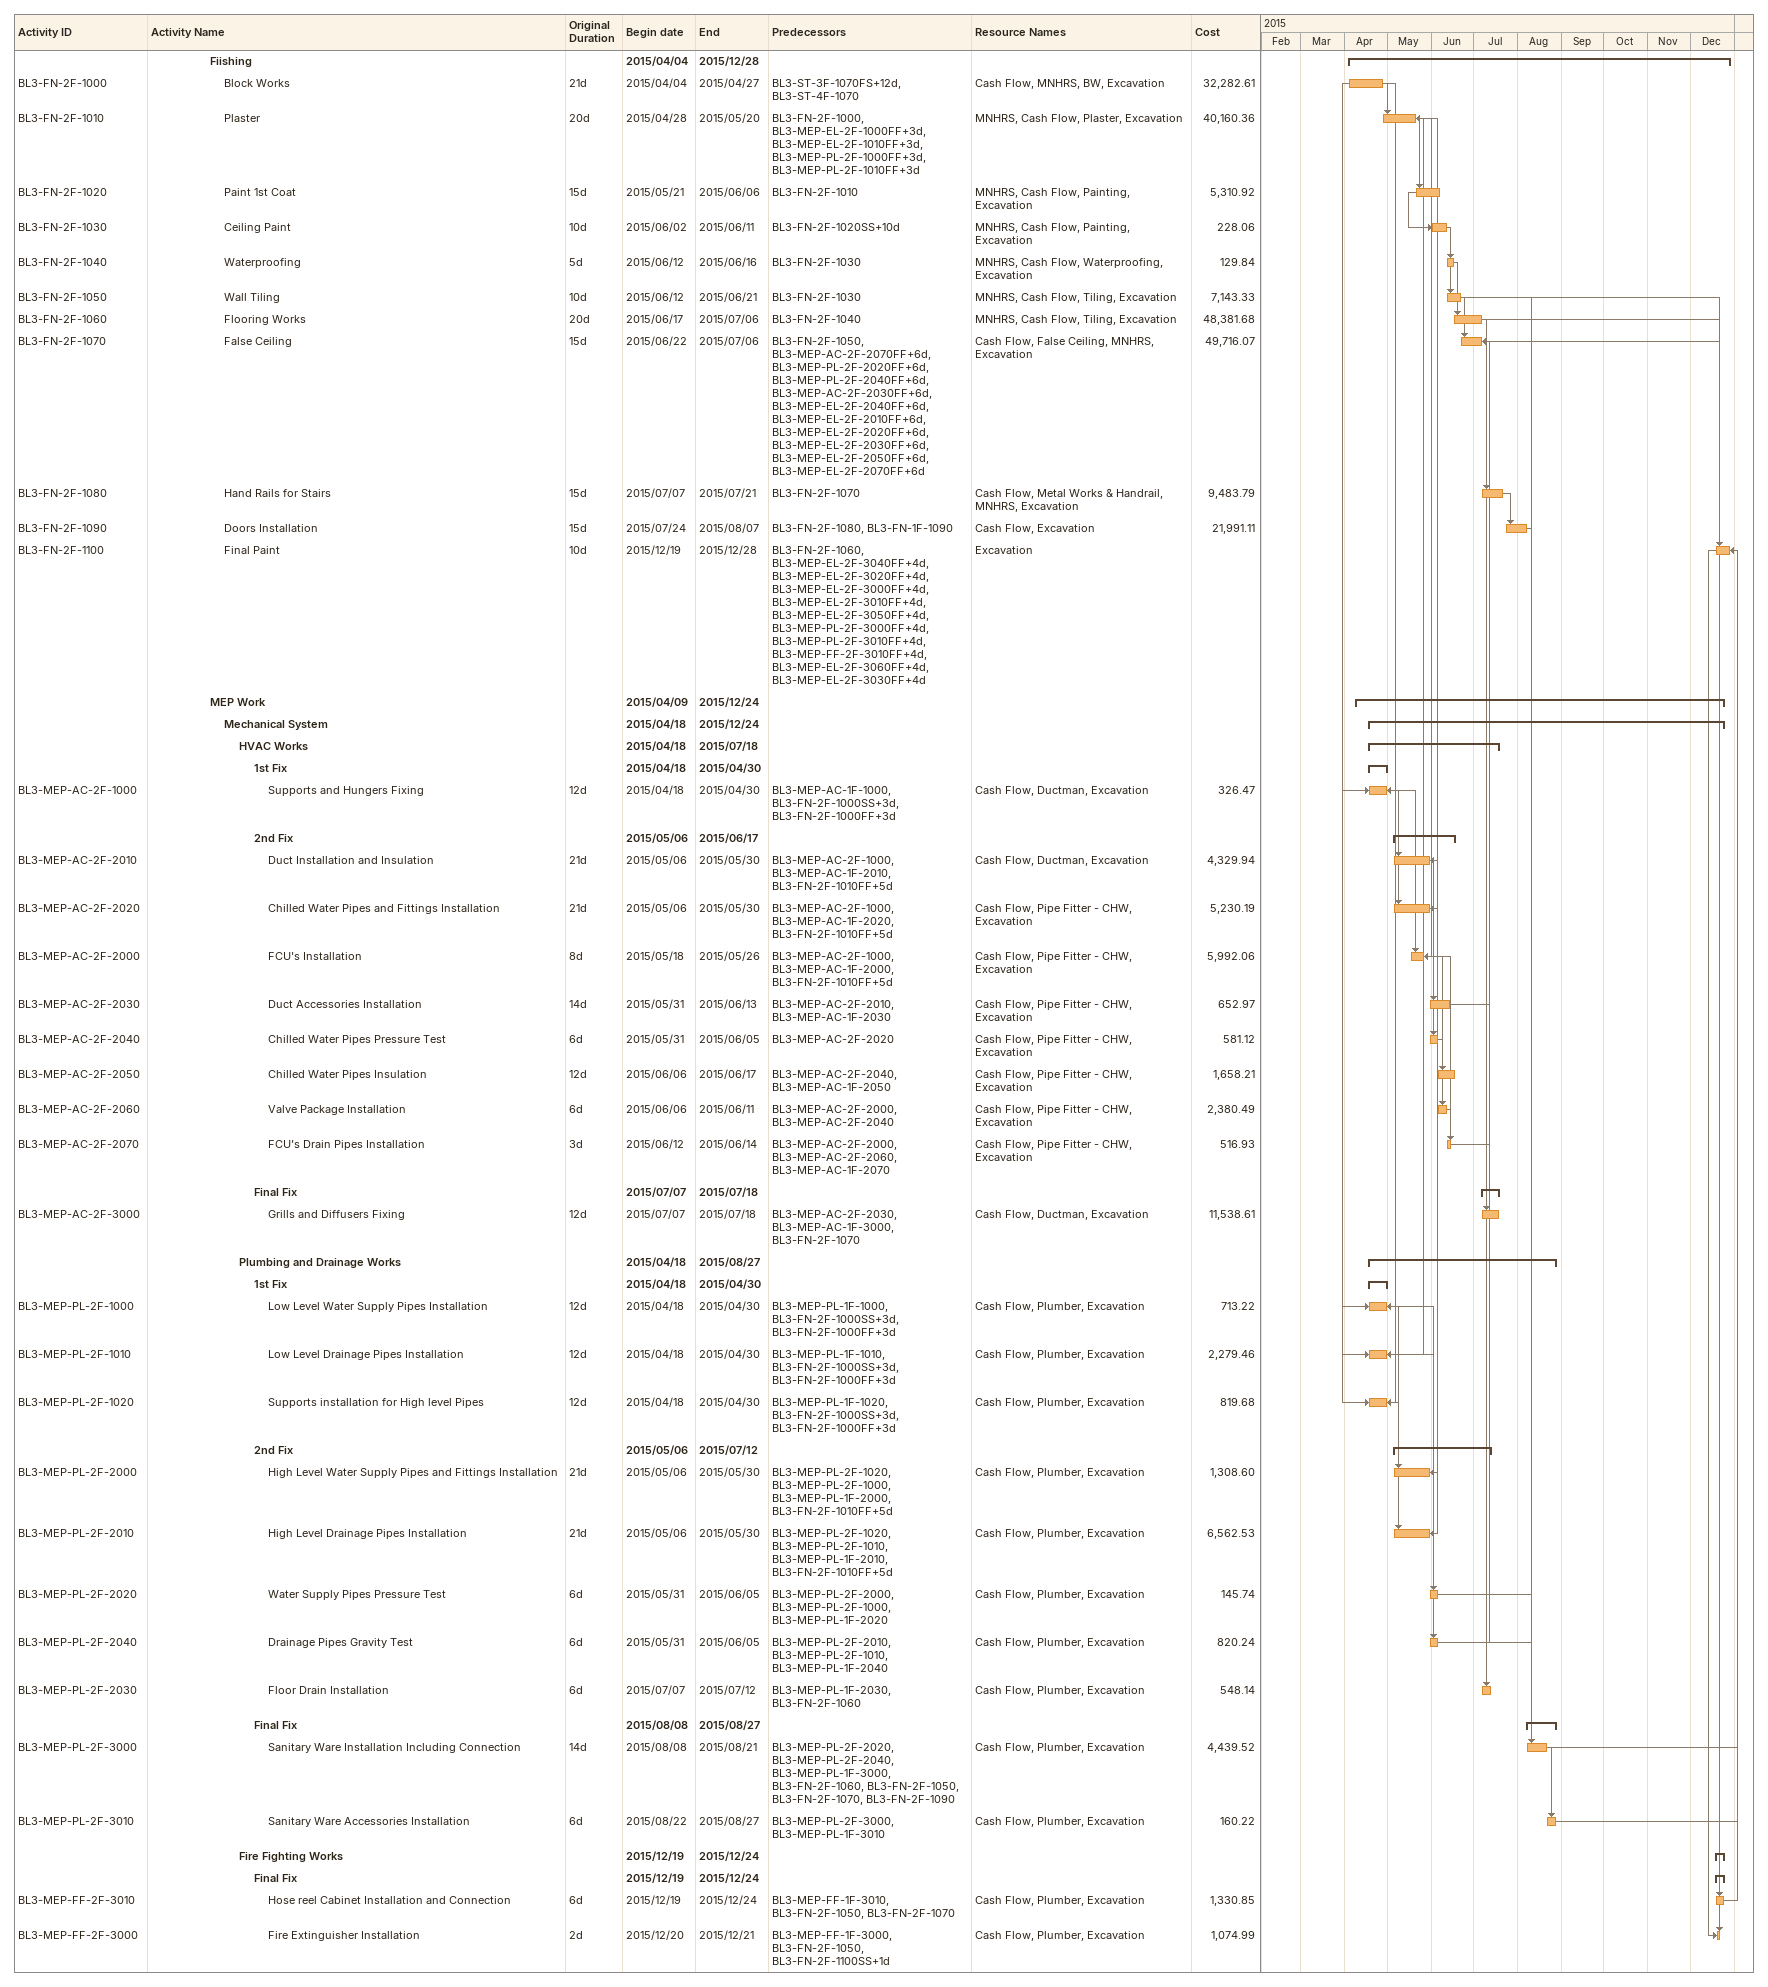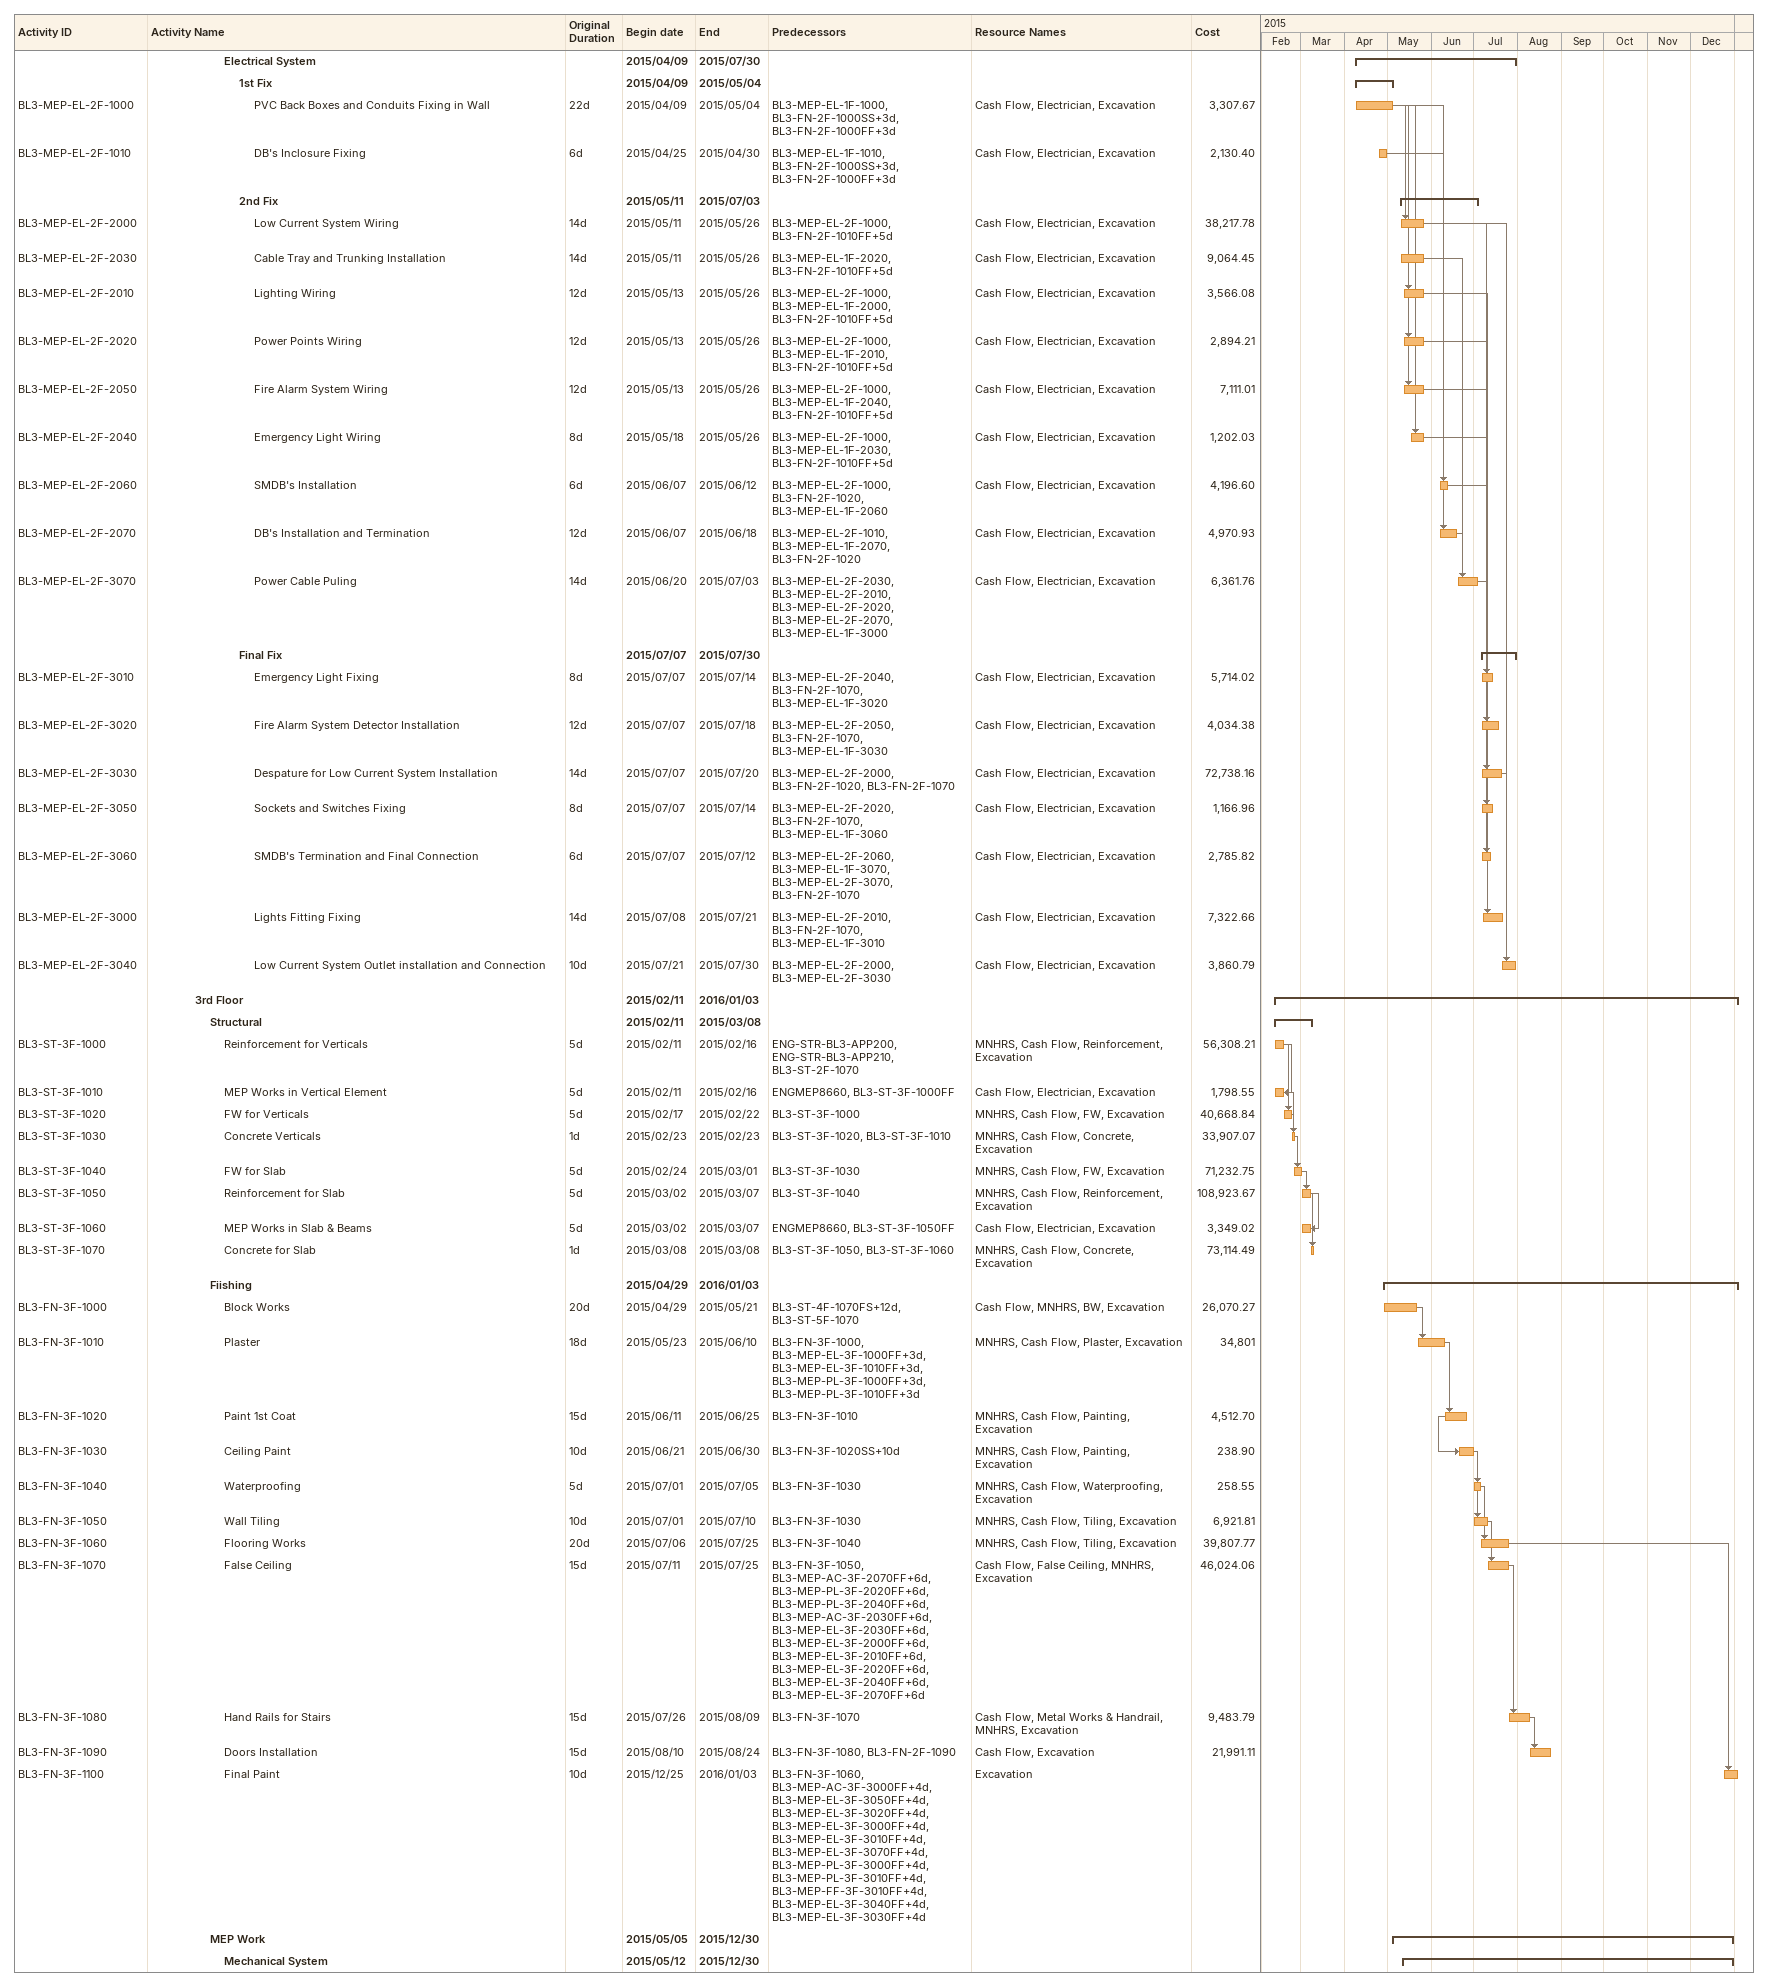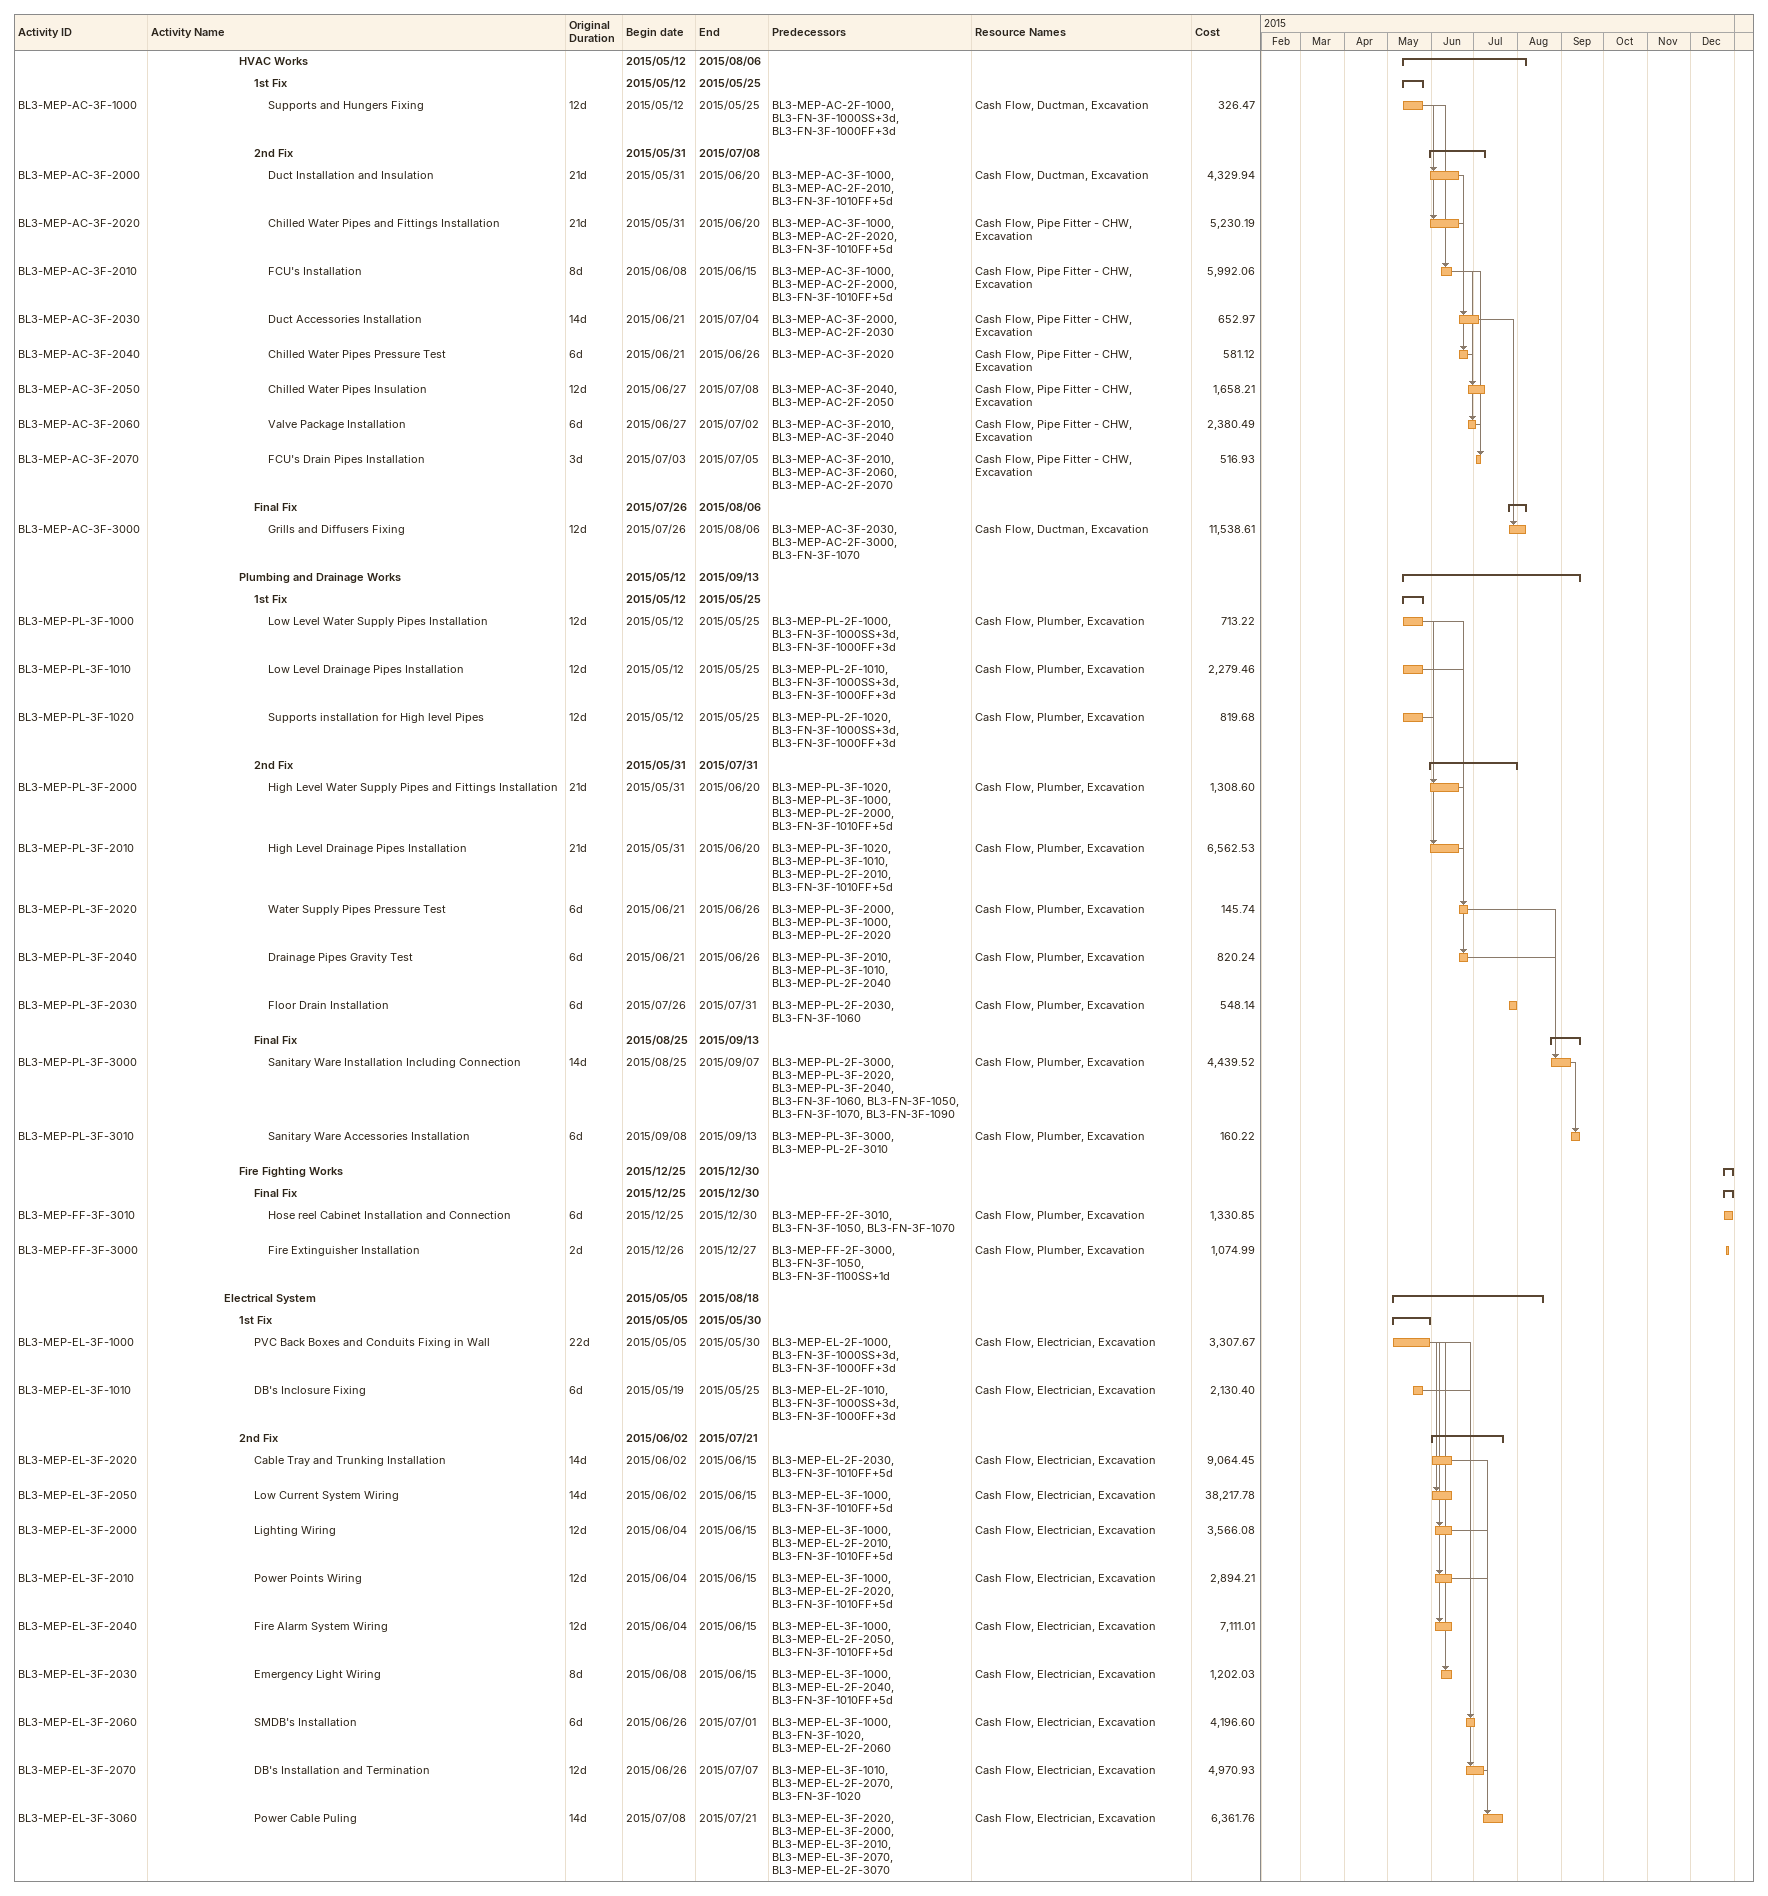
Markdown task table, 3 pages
| ID | Level | Task | Original duration | Start | Finish | Predecessors | Resources | Cost |
|---|---|---|---|---|---|---|---|---|
|  | 5 | **Fiishing** |  | 2015-04-04 | 2015-12-28 |  |  |  |
| BL3-FN-2F-1000 | 6 | Block Works | 21d | 2015-04-04 | 2015-04-27 | BL3-ST-3F-1070FS+12d, BL3-ST-4F-1070 | Cash Flow, MNHRS, BW, Excavation | 32282.61 |
| BL3-FN-2F-1010 | 6 | Plaster | 20d | 2015-04-28 | 2015-05-20 | BL3-FN-2F-1000, BL3-MEP-EL-2F-1000FF+3d, BL3-MEP-EL-2F-1010FF+3d, BL3-MEP-PL-2F-1000FF+3d, BL3-MEP-PL-2F-1010FF+3d | MNHRS, Cash Flow, Plaster, Excavation | 40160.36 |
| BL3-FN-2F-1020 | 6 | Paint 1st Coat | 15d | 2015-05-21 | 2015-06-06 | BL3-FN-2F-1010 | MNHRS, Cash Flow, Painting, Excavation | 5310.92 |
| BL3-FN-2F-1030 | 6 | Ceiling Paint | 10d | 2015-06-02 | 2015-06-11 | BL3-FN-2F-1020SS+10d | MNHRS, Cash Flow, Painting, Excavation | 228.06 |
| BL3-FN-2F-1040 | 6 | Waterproofing | 5d | 2015-06-12 | 2015-06-16 | BL3-FN-2F-1030 | MNHRS, Cash Flow, Waterproofing, Excavation | 129.84 |
| BL3-FN-2F-1050 | 6 | Wall Tiling | 10d | 2015-06-12 | 2015-06-21 | BL3-FN-2F-1030 | MNHRS, Cash Flow, Tiling, Excavation | 7143.33 |
| BL3-FN-2F-1060 | 6 | Flooring Works | 20d | 2015-06-17 | 2015-07-06 | BL3-FN-2F-1040 | MNHRS, Cash Flow, Tiling, Excavation | 48381.68 |
| BL3-FN-2F-1070 | 6 | False Ceiling | 15d | 2015-06-22 | 2015-07-06 | BL3-FN-2F-1050, BL3-MEP-AC-2F-2070FF+6d, BL3-MEP-PL-2F-2020FF+6d, BL3-MEP-PL-2F-2040FF+6d, BL3-MEP-AC-2F-2030FF+6d, BL3-MEP-EL-2F-2040FF+6d, BL3-MEP-EL-2F-2010FF+6d, BL3-MEP-EL-2F-2020FF+6d, BL3-MEP-EL-2F-2030FF+6d, BL3-MEP-EL-2F-2050FF+6d, BL3-MEP-EL-2F-2070FF+6d | Cash Flow, False Ceiling, MNHRS, Excavation | 49716.07 |
| BL3-FN-2F-1080 | 6 | Hand Rails for Stairs | 15d | 2015-07-07 | 2015-07-21 | BL3-FN-2F-1070 | Cash Flow, Metal Works & Handrail, MNHRS, Excavation | 9483.79 |
| BL3-FN-2F-1090 | 6 | Doors Installation | 15d | 2015-07-24 | 2015-08-07 | BL3-FN-2F-1080, BL3-FN-1F-1090 | Cash Flow, Excavation | 21991.11 |
| BL3-FN-2F-1100 | 6 | Final Paint | 10d | 2015-12-19 | 2015-12-28 | BL3-FN-2F-1060, BL3-MEP-EL-2F-3040FF+4d, BL3-MEP-EL-2F-3020FF+4d, BL3-MEP-EL-2F-3000FF+4d, BL3-MEP-EL-2F-3010FF+4d, BL3-MEP-EL-2F-3050FF+4d, BL3-MEP-PL-2F-3000FF+4d, BL3-MEP-PL-2F-3010FF+4d, BL3-MEP-FF-2F-3010FF+4d, BL3-MEP-EL-2F-3060FF+4d, BL3-MEP-EL-2F-3030FF+4d | Excavation |  |
|  | 5 | **MEP Work** |  | 2015-04-09 | 2015-12-24 |  |  |  |
|  | 6 | **Mechanical System** |  | 2015-04-18 | 2015-12-24 |  |  |  |
|  | 7 | **HVAC Works** |  | 2015-04-18 | 2015-07-18 |  |  |  |
|  | 8 | **1st Fix** |  | 2015-04-18 | 2015-04-30 |  |  |  |
| BL3-MEP-AC-2F-1000 | 9 | Supports and Hungers Fixing | 12d | 2015-04-18 | 2015-04-30 | BL3-MEP-AC-1F-1000, BL3-FN-2F-1000SS+3d, BL3-FN-2F-1000FF+3d | Cash Flow, Ductman, Excavation | 326.47 |
|  | 8 | **2nd Fix** |  | 2015-05-06 | 2015-06-17 |  |  |  |
| BL3-MEP-AC-2F-2010 | 9 | Duct Installation and Insulation | 21d | 2015-05-06 | 2015-05-30 | BL3-MEP-AC-2F-1000, BL3-MEP-AC-1F-2010, BL3-FN-2F-1010FF+5d | Cash Flow, Ductman, Excavation | 4329.94 |
| BL3-MEP-AC-2F-2020 | 9 | Chilled Water Pipes and Fittings Installation | 21d | 2015-05-06 | 2015-05-30 | BL3-MEP-AC-2F-1000, BL3-MEP-AC-1F-2020, BL3-FN-2F-1010FF+5d | Cash Flow, Pipe Fitter - CHW, Excavation | 5230.19 |
| BL3-MEP-AC-2F-2000 | 9 | FCU's Installation | 8d | 2015-05-18 | 2015-05-26 | BL3-MEP-AC-2F-1000, BL3-MEP-AC-1F-2000, BL3-FN-2F-1010FF+5d | Cash Flow, Pipe Fitter - CHW, Excavation | 5992.06 |
| BL3-MEP-AC-2F-2030 | 9 | Duct Accessories Installation | 14d | 2015-05-31 | 2015-06-13 | BL3-MEP-AC-2F-2010, BL3-MEP-AC-1F-2030 | Cash Flow, Pipe Fitter - CHW, Excavation | 652.97 |
| BL3-MEP-AC-2F-2040 | 9 | Chilled Water Pipes Pressure Test | 6d | 2015-05-31 | 2015-06-05 | BL3-MEP-AC-2F-2020 | Cash Flow, Pipe Fitter - CHW, Excavation | 581.12 |
| BL3-MEP-AC-2F-2050 | 9 | Chilled Water Pipes Insulation | 12d | 2015-06-06 | 2015-06-17 | BL3-MEP-AC-2F-2040, BL3-MEP-AC-1F-2050 | Cash Flow, Pipe Fitter - CHW, Excavation | 1658.21 |
| BL3-MEP-AC-2F-2060 | 9 | Valve Package Installation | 6d | 2015-06-06 | 2015-06-11 | BL3-MEP-AC-2F-2000, BL3-MEP-AC-2F-2040 | Cash Flow, Pipe Fitter - CHW, Excavation | 2380.49 |
| BL3-MEP-AC-2F-2070 | 9 | FCU's Drain Pipes Installation | 3d | 2015-06-12 | 2015-06-14 | BL3-MEP-AC-2F-2000, BL3-MEP-AC-2F-2060, BL3-MEP-AC-1F-2070 | Cash Flow, Pipe Fitter - CHW, Excavation | 516.93 |
|  | 8 | **Final Fix** |  | 2015-07-07 | 2015-07-18 |  |  |  |
| BL3-MEP-AC-2F-3000 | 9 | Grills and Diffusers Fixing | 12d | 2015-07-07 | 2015-07-18 | BL3-MEP-AC-2F-2030, BL3-MEP-AC-1F-3000, BL3-FN-2F-1070 | Cash Flow, Ductman, Excavation | 11538.61 |
|  | 7 | **Plumbing and Drainage Works** |  | 2015-04-18 | 2015-08-27 |  |  |  |
|  | 8 | **1st Fix** |  | 2015-04-18 | 2015-04-30 |  |  |  |
| BL3-MEP-PL-2F-1000 | 9 | Low Level Water Supply Pipes Installation | 12d | 2015-04-18 | 2015-04-30 | BL3-MEP-PL-1F-1000, BL3-FN-2F-1000SS+3d, BL3-FN-2F-1000FF+3d | Cash Flow, Plumber, Excavation | 713.22 |
| BL3-MEP-PL-2F-1010 | 9 | Low Level Drainage Pipes Installation | 12d | 2015-04-18 | 2015-04-30 | BL3-MEP-PL-1F-1010, BL3-FN-2F-1000SS+3d, BL3-FN-2F-1000FF+3d | Cash Flow, Plumber, Excavation | 2279.46 |
| BL3-MEP-PL-2F-1020 | 9 | Supports installation for High level Pipes | 12d | 2015-04-18 | 2015-04-30 | BL3-MEP-PL-1F-1020, BL3-FN-2F-1000SS+3d, BL3-FN-2F-1000FF+3d | Cash Flow, Plumber, Excavation | 819.68 |
|  | 8 | **2nd Fix** |  | 2015-05-06 | 2015-07-12 |  |  |  |
| BL3-MEP-PL-2F-2000 | 9 | High Level Water Supply Pipes and Fittings Installation | 21d | 2015-05-06 | 2015-05-30 | BL3-MEP-PL-2F-1020, BL3-MEP-PL-2F-1000, BL3-MEP-PL-1F-2000, BL3-FN-2F-1010FF+5d | Cash Flow, Plumber, Excavation | 1308.60 |
| BL3-MEP-PL-2F-2010 | 9 | High Level Drainage Pipes Installation | 21d | 2015-05-06 | 2015-05-30 | BL3-MEP-PL-2F-1020, BL3-MEP-PL-2F-1010, BL3-MEP-PL-1F-2010, BL3-FN-2F-1010FF+5d | Cash Flow, Plumber, Excavation | 6562.53 |
| BL3-MEP-PL-2F-2020 | 9 | Water Supply Pipes Pressure Test | 6d | 2015-05-31 | 2015-06-05 | BL3-MEP-PL-2F-2000, BL3-MEP-PL-2F-1000, BL3-MEP-PL-1F-2020 | Cash Flow, Plumber, Excavation | 145.74 |
| BL3-MEP-PL-2F-2040 | 9 | Drainage Pipes Gravity Test | 6d | 2015-05-31 | 2015-06-05 | BL3-MEP-PL-2F-2010, BL3-MEP-PL-2F-1010, BL3-MEP-PL-1F-2040 | Cash Flow, Plumber, Excavation | 820.24 |
| BL3-MEP-PL-2F-2030 | 9 | Floor Drain Installation | 6d | 2015-07-07 | 2015-07-12 | BL3-MEP-PL-1F-2030, BL3-FN-2F-1060 | Cash Flow, Plumber, Excavation | 548.14 |
|  | 8 | **Final Fix** |  | 2015-08-08 | 2015-08-27 |  |  |  |
| BL3-MEP-PL-2F-3000 | 9 | Sanitary Ware Installation Including Connection | 14d | 2015-08-08 | 2015-08-21 | BL3-MEP-PL-2F-2020, BL3-MEP-PL-2F-2040, BL3-MEP-PL-1F-3000, BL3-FN-2F-1060, BL3-FN-2F-1050, BL3-FN-2F-1070, BL3-FN-2F-1090 | Cash Flow, Plumber, Excavation | 4439.52 |
| BL3-MEP-PL-2F-3010 | 9 | Sanitary Ware Accessories Installation | 6d | 2015-08-22 | 2015-08-27 | BL3-MEP-PL-2F-3000, BL3-MEP-PL-1F-3010 | Cash Flow, Plumber, Excavation | 160.22 |
|  | 7 | **Fire Fighting Works** |  | 2015-12-19 | 2015-12-24 |  |  |  |
|  | 8 | **Final Fix** |  | 2015-12-19 | 2015-12-24 |  |  |  |
| BL3-MEP-FF-2F-3010 | 9 | Hose reel Cabinet Installation and Connection | 6d | 2015-12-19 | 2015-12-24 | BL3-MEP-FF-1F-3010, BL3-FN-2F-1050, BL3-FN-2F-1070 | Cash Flow, Plumber, Excavation | 1330.85 |
| BL3-MEP-FF-2F-3000 | 9 | Fire Extinguisher Installation | 2d | 2015-12-20 | 2015-12-21 | BL3-MEP-FF-1F-3000, BL3-FN-2F-1050, BL3-FN-2F-1100SS+1d | Cash Flow, Plumber, Excavation | 1074.99 |
|  | 6 | **Electrical System** |  | 2015-04-09 | 2015-07-30 |  |  |  |
|  | 7 | **1st Fix** |  | 2015-04-09 | 2015-05-04 |  |  |  |
| BL3-MEP-EL-2F-1000 | 8 | PVC Back Boxes and Conduits Fixing in Wall | 22d | 2015-04-09 | 2015-05-04 | BL3-MEP-EL-1F-1000, BL3-FN-2F-1000SS+3d, BL3-FN-2F-1000FF+3d | Cash Flow, Electrician, Excavation | 3307.67 |
| BL3-MEP-EL-2F-1010 | 8 | DB's Inclosure Fixing | 6d | 2015-04-25 | 2015-04-30 | BL3-MEP-EL-1F-1010, BL3-FN-2F-1000SS+3d, BL3-FN-2F-1000FF+3d | Cash Flow, Electrician, Excavation | 2130.40 |
|  | 7 | **2nd Fix** |  | 2015-05-11 | 2015-07-03 |  |  |  |
| BL3-MEP-EL-2F-2000 | 8 | Low Current System Wiring | 14d | 2015-05-11 | 2015-05-26 | BL3-MEP-EL-2F-1000, BL3-FN-2F-1010FF+5d | Cash Flow, Electrician, Excavation | 38217.78 |
| BL3-MEP-EL-2F-2030 | 8 | Cable Tray and Trunking Installation | 14d | 2015-05-11 | 2015-05-26 | BL3-MEP-EL-1F-2020, BL3-FN-2F-1010FF+5d | Cash Flow, Electrician, Excavation | 9064.45 |
| BL3-MEP-EL-2F-2010 | 8 | Lighting Wiring | 12d | 2015-05-13 | 2015-05-26 | BL3-MEP-EL-2F-1000, BL3-MEP-EL-1F-2000, BL3-FN-2F-1010FF+5d | Cash Flow, Electrician, Excavation | 3566.08 |
| BL3-MEP-EL-2F-2020 | 8 | Power Points Wiring | 12d | 2015-05-13 | 2015-05-26 | BL3-MEP-EL-2F-1000, BL3-MEP-EL-1F-2010, BL3-FN-2F-1010FF+5d | Cash Flow, Electrician, Excavation | 2894.21 |
| BL3-MEP-EL-2F-2050 | 8 | Fire Alarm System Wiring | 12d | 2015-05-13 | 2015-05-26 | BL3-MEP-EL-2F-1000, BL3-MEP-EL-1F-2040, BL3-FN-2F-1010FF+5d | Cash Flow, Electrician, Excavation | 7111.01 |
| BL3-MEP-EL-2F-2040 | 8 | Emergency Light Wiring | 8d | 2015-05-18 | 2015-05-26 | BL3-MEP-EL-2F-1000, BL3-MEP-EL-1F-2030, BL3-FN-2F-1010FF+5d | Cash Flow, Electrician, Excavation | 1202.03 |
| BL3-MEP-EL-2F-2060 | 8 | SMDB's Installation | 6d | 2015-06-07 | 2015-06-12 | BL3-MEP-EL-2F-1000, BL3-FN-2F-1020, BL3-MEP-EL-1F-2060 | Cash Flow, Electrician, Excavation | 4196.60 |
| BL3-MEP-EL-2F-2070 | 8 | DB's Installation and Termination | 12d | 2015-06-07 | 2015-06-18 | BL3-MEP-EL-2F-1010, BL3-MEP-EL-1F-2070, BL3-FN-2F-1020 | Cash Flow, Electrician, Excavation | 4970.93 |
| BL3-MEP-EL-2F-3070 | 8 | Power Cable Puling | 14d | 2015-06-20 | 2015-07-03 | BL3-MEP-EL-2F-2030, BL3-MEP-EL-2F-2010, BL3-MEP-EL-2F-2020, BL3-MEP-EL-2F-2070, BL3-MEP-EL-1F-3000 | Cash Flow, Electrician, Excavation | 6361.76 |
|  | 7 | **Final Fix** |  | 2015-07-07 | 2015-07-30 |  |  |  |
| BL3-MEP-EL-2F-3010 | 8 | Emergency Light Fixing | 8d | 2015-07-07 | 2015-07-14 | BL3-MEP-EL-2F-2040, BL3-FN-2F-1070, BL3-MEP-EL-1F-3020 | Cash Flow, Electrician, Excavation | 5714.02 |
| BL3-MEP-EL-2F-3020 | 8 | Fire Alarm System Detector Installation | 12d | 2015-07-07 | 2015-07-18 | BL3-MEP-EL-2F-2050, BL3-FN-2F-1070, BL3-MEP-EL-1F-3030 | Cash Flow, Electrician, Excavation | 4034.38 |
| BL3-MEP-EL-2F-3030 | 8 | Despature for Low Current System Installation | 14d | 2015-07-07 | 2015-07-20 | BL3-MEP-EL-2F-2000, BL3-FN-2F-1020, BL3-FN-2F-1070 | Cash Flow, Electrician, Excavation | 72738.16 |
| BL3-MEP-EL-2F-3050 | 8 | Sockets and Switches Fixing | 8d | 2015-07-07 | 2015-07-14 | BL3-MEP-EL-2F-2020, BL3-FN-2F-1070, BL3-MEP-EL-1F-3060 | Cash Flow, Electrician, Excavation | 1166.96 |
| BL3-MEP-EL-2F-3060 | 8 | SMDB's Termination and Final Connection | 6d | 2015-07-07 | 2015-07-12 | BL3-MEP-EL-2F-2060, BL3-MEP-EL-1F-3070, BL3-MEP-EL-2F-3070, BL3-FN-2F-1070 | Cash Flow, Electrician, Excavation | 2785.82 |
| BL3-MEP-EL-2F-3000 | 8 | Lights Fitting Fixing | 14d | 2015-07-08 | 2015-07-21 | BL3-MEP-EL-2F-2010, BL3-FN-2F-1070, BL3-MEP-EL-1F-3010 | Cash Flow, Electrician, Excavation | 7322.66 |
| BL3-MEP-EL-2F-3040 | 8 | Low Current System Outlet installation and Connection | 10d | 2015-07-21 | 2015-07-30 | BL3-MEP-EL-2F-2000, BL3-MEP-EL-2F-3030 | Cash Flow, Electrician, Excavation | 3860.79 |
|  | 4 | **3rd Floor** |  | 2015-02-11 | 2016-01-03 |  |  |  |
|  | 5 | **Structural** |  | 2015-02-11 | 2015-03-08 |  |  |  |
| BL3-ST-3F-1000 | 6 | Reinforcement for Verticals | 5d | 2015-02-11 | 2015-02-16 | ENG-STR-BL3-APP200, ENG-STR-BL3-APP210, BL3-ST-2F-1070 | MNHRS, Cash Flow, Reinforcement, Excavation | 56308.21 |
| BL3-ST-3F-1010 | 6 | MEP Works in Vertical Element | 5d | 2015-02-11 | 2015-02-16 | ENGMEP8660, BL3-ST-3F-1000FF | Cash Flow, Electrician, Excavation | 1798.55 |
| BL3-ST-3F-1020 | 6 | FW for Verticals | 5d | 2015-02-17 | 2015-02-22 | BL3-ST-3F-1000 | MNHRS, Cash Flow, FW, Excavation | 40668.84 |
| BL3-ST-3F-1030 | 6 | Concrete Verticals | 1d | 2015-02-23 | 2015-02-23 | BL3-ST-3F-1020, BL3-ST-3F-1010 | MNHRS, Cash Flow, Concrete, Excavation | 33907.07 |
| BL3-ST-3F-1040 | 6 | FW for Slab | 5d | 2015-02-24 | 2015-03-01 | BL3-ST-3F-1030 | MNHRS, Cash Flow, FW, Excavation | 71232.75 |
| BL3-ST-3F-1050 | 6 | Reinforcement for Slab | 5d | 2015-03-02 | 2015-03-07 | BL3-ST-3F-1040 | MNHRS, Cash Flow, Reinforcement, Excavation | 108923.67 |
| BL3-ST-3F-1060 | 6 | MEP Works in Slab & Beams | 5d | 2015-03-02 | 2015-03-07 | ENGMEP8660, BL3-ST-3F-1050FF | Cash Flow, Electrician, Excavation | 3349.02 |
| BL3-ST-3F-1070 | 6 | Concrete for Slab | 1d | 2015-03-08 | 2015-03-08 | BL3-ST-3F-1050, BL3-ST-3F-1060 | MNHRS, Cash Flow, Concrete, Excavation | 73114.49 |
|  | 5 | **Fiishing** |  | 2015-04-29 | 2016-01-03 |  |  |  |
| BL3-FN-3F-1000 | 6 | Block Works | 20d | 2015-04-29 | 2015-05-21 | BL3-ST-4F-1070FS+12d, BL3-ST-5F-1070 | Cash Flow, MNHRS, BW, Excavation | 26070.27 |
| BL3-FN-3F-1010 | 6 | Plaster | 18d | 2015-05-23 | 2015-06-10 | BL3-FN-3F-1000, BL3-MEP-EL-3F-1000FF+3d, BL3-MEP-EL-3F-1010FF+3d, BL3-MEP-PL-3F-1000FF+3d, BL3-MEP-PL-3F-1010FF+3d | MNHRS, Cash Flow, Plaster, Excavation | 34801 |
| BL3-FN-3F-1020 | 6 | Paint 1st Coat | 15d | 2015-06-11 | 2015-06-25 | BL3-FN-3F-1010 | MNHRS, Cash Flow, Painting, Excavation | 4512.70 |
| BL3-FN-3F-1030 | 6 | Ceiling Paint | 10d | 2015-06-21 | 2015-06-30 | BL3-FN-3F-1020SS+10d | MNHRS, Cash Flow, Painting, Excavation | 238.90 |
| BL3-FN-3F-1040 | 6 | Waterproofing | 5d | 2015-07-01 | 2015-07-05 | BL3-FN-3F-1030 | MNHRS, Cash Flow, Waterproofing, Excavation | 258.55 |
| BL3-FN-3F-1050 | 6 | Wall Tiling | 10d | 2015-07-01 | 2015-07-10 | BL3-FN-3F-1030 | MNHRS, Cash Flow, Tiling, Excavation | 6921.81 |
| BL3-FN-3F-1060 | 6 | Flooring Works | 20d | 2015-07-06 | 2015-07-25 | BL3-FN-3F-1040 | MNHRS, Cash Flow, Tiling, Excavation | 39807.77 |
| BL3-FN-3F-1070 | 6 | False Ceiling | 15d | 2015-07-11 | 2015-07-25 | BL3-FN-3F-1050, BL3-MEP-AC-3F-2070FF+6d, BL3-MEP-PL-3F-2020FF+6d, BL3-MEP-PL-3F-2040FF+6d, BL3-MEP-AC-3F-2030FF+6d, BL3-MEP-EL-3F-2030FF+6d, BL3-MEP-EL-3F-2000FF+6d, BL3-MEP-EL-3F-2010FF+6d, BL3-MEP-EL-3F-2020FF+6d, BL3-MEP-EL-3F-2040FF+6d, BL3-MEP-EL-3F-2070FF+6d | Cash Flow, False Ceiling, MNHRS, Excavation | 46024.06 |
| BL3-FN-3F-1080 | 6 | Hand Rails for Stairs | 15d | 2015-07-26 | 2015-08-09 | BL3-FN-3F-1070 | Cash Flow, Metal Works & Handrail, MNHRS, Excavation | 9483.79 |
| BL3-FN-3F-1090 | 6 | Doors Installation | 15d | 2015-08-10 | 2015-08-24 | BL3-FN-3F-1080, BL3-FN-2F-1090 | Cash Flow, Excavation | 21991.11 |
| BL3-FN-3F-1100 | 6 | Final Paint | 10d | 2015-12-25 | 2016-01-03 | BL3-FN-3F-1060, BL3-MEP-AC-3F-3000FF+4d, BL3-MEP-EL-3F-3050FF+4d, BL3-MEP-EL-3F-3020FF+4d, BL3-MEP-EL-3F-3000FF+4d, BL3-MEP-EL-3F-3010FF+4d, BL3-MEP-EL-3F-3070FF+4d, BL3-MEP-PL-3F-3000FF+4d, BL3-MEP-PL-3F-3010FF+4d, BL3-MEP-FF-3F-3010FF+4d, BL3-MEP-EL-3F-3040FF+4d, BL3-MEP-EL-3F-3030FF+4d | Excavation |  |
|  | 5 | **MEP Work** |  | 2015-05-05 | 2015-12-30 |  |  |  |
|  | 6 | **Mechanical System** |  | 2015-05-12 | 2015-12-30 |  |  |  |
|  | 7 | **HVAC Works** |  | 2015-05-12 | 2015-08-06 |  |  |  |
|  | 8 | **1st Fix** |  | 2015-05-12 | 2015-05-25 |  |  |  |
| BL3-MEP-AC-3F-1000 | 9 | Supports and Hungers Fixing | 12d | 2015-05-12 | 2015-05-25 | BL3-MEP-AC-2F-1000, BL3-FN-3F-1000SS+3d, BL3-FN-3F-1000FF+3d | Cash Flow, Ductman, Excavation | 326.47 |
|  | 8 | **2nd Fix** |  | 2015-05-31 | 2015-07-08 |  |  |  |
| BL3-MEP-AC-3F-2000 | 9 | Duct Installation and Insulation | 21d | 2015-05-31 | 2015-06-20 | BL3-MEP-AC-3F-1000, BL3-MEP-AC-2F-2010, BL3-FN-3F-1010FF+5d | Cash Flow, Ductman, Excavation | 4329.94 |
| BL3-MEP-AC-3F-2020 | 9 | Chilled Water Pipes and Fittings Installation | 21d | 2015-05-31 | 2015-06-20 | BL3-MEP-AC-3F-1000, BL3-MEP-AC-2F-2020, BL3-FN-3F-1010FF+5d | Cash Flow, Pipe Fitter - CHW, Excavation | 5230.19 |
| BL3-MEP-AC-3F-2010 | 9 | FCU's Installation | 8d | 2015-06-08 | 2015-06-15 | BL3-MEP-AC-3F-1000, BL3-MEP-AC-2F-2000, BL3-FN-3F-1010FF+5d | Cash Flow, Pipe Fitter - CHW, Excavation | 5992.06 |
| BL3-MEP-AC-3F-2030 | 9 | Duct Accessories Installation | 14d | 2015-06-21 | 2015-07-04 | BL3-MEP-AC-3F-2000, BL3-MEP-AC-2F-2030 | Cash Flow, Pipe Fitter - CHW, Excavation | 652.97 |
| BL3-MEP-AC-3F-2040 | 9 | Chilled Water Pipes Pressure Test | 6d | 2015-06-21 | 2015-06-26 | BL3-MEP-AC-3F-2020 | Cash Flow, Pipe Fitter - CHW, Excavation | 581.12 |
| BL3-MEP-AC-3F-2050 | 9 | Chilled Water Pipes Insulation | 12d | 2015-06-27 | 2015-07-08 | BL3-MEP-AC-3F-2040, BL3-MEP-AC-2F-2050 | Cash Flow, Pipe Fitter - CHW, Excavation | 1658.21 |
| BL3-MEP-AC-3F-2060 | 9 | Valve Package Installation | 6d | 2015-06-27 | 2015-07-02 | BL3-MEP-AC-3F-2010, BL3-MEP-AC-3F-2040 | Cash Flow, Pipe Fitter - CHW, Excavation | 2380.49 |
| BL3-MEP-AC-3F-2070 | 9 | FCU's Drain Pipes Installation | 3d | 2015-07-03 | 2015-07-05 | BL3-MEP-AC-3F-2010, BL3-MEP-AC-3F-2060, BL3-MEP-AC-2F-2070 | Cash Flow, Pipe Fitter - CHW, Excavation | 516.93 |
|  | 8 | **Final Fix** |  | 2015-07-26 | 2015-08-06 |  |  |  |
| BL3-MEP-AC-3F-3000 | 9 | Grills and Diffusers Fixing | 12d | 2015-07-26 | 2015-08-06 | BL3-MEP-AC-3F-2030, BL3-MEP-AC-2F-3000, BL3-FN-3F-1070 | Cash Flow, Ductman, Excavation | 11538.61 |
|  | 7 | **Plumbing and Drainage Works** |  | 2015-05-12 | 2015-09-13 |  |  |  |
|  | 8 | **1st Fix** |  | 2015-05-12 | 2015-05-25 |  |  |  |
| BL3-MEP-PL-3F-1000 | 9 | Low Level Water Supply Pipes Installation | 12d | 2015-05-12 | 2015-05-25 | BL3-MEP-PL-2F-1000, BL3-FN-3F-1000SS+3d, BL3-FN-3F-1000FF+3d | Cash Flow, Plumber, Excavation | 713.22 |
| BL3-MEP-PL-3F-1010 | 9 | Low Level Drainage Pipes Installation | 12d | 2015-05-12 | 2015-05-25 | BL3-MEP-PL-2F-1010, BL3-FN-3F-1000SS+3d, BL3-FN-3F-1000FF+3d | Cash Flow, Plumber, Excavation | 2279.46 |
| BL3-MEP-PL-3F-1020 | 9 | Supports installation for High level Pipes | 12d | 2015-05-12 | 2015-05-25 | BL3-MEP-PL-2F-1020, BL3-FN-3F-1000SS+3d, BL3-FN-3F-1000FF+3d | Cash Flow, Plumber, Excavation | 819.68 |
|  | 8 | **2nd Fix** |  | 2015-05-31 | 2015-07-31 |  |  |  |
| BL3-MEP-PL-3F-2000 | 9 | High Level Water Supply Pipes and Fittings Installation | 21d | 2015-05-31 | 2015-06-20 | BL3-MEP-PL-3F-1020, BL3-MEP-PL-3F-1000, BL3-MEP-PL-2F-2000, BL3-FN-3F-1010FF+5d | Cash Flow, Plumber, Excavation | 1308.60 |
| BL3-MEP-PL-3F-2010 | 9 | High Level Drainage Pipes Installation | 21d | 2015-05-31 | 2015-06-20 | BL3-MEP-PL-3F-1020, BL3-MEP-PL-3F-1010, BL3-MEP-PL-2F-2010, BL3-FN-3F-1010FF+5d | Cash Flow, Plumber, Excavation | 6562.53 |
| BL3-MEP-PL-3F-2020 | 9 | Water Supply Pipes Pressure Test | 6d | 2015-06-21 | 2015-06-26 | BL3-MEP-PL-3F-2000, BL3-MEP-PL-3F-1000, BL3-MEP-PL-2F-2020 | Cash Flow, Plumber, Excavation | 145.74 |
| BL3-MEP-PL-3F-2040 | 9 | Drainage Pipes Gravity Test | 6d | 2015-06-21 | 2015-06-26 | BL3-MEP-PL-3F-2010, BL3-MEP-PL-3F-1010, BL3-MEP-PL-2F-2040 | Cash Flow, Plumber, Excavation | 820.24 |
| BL3-MEP-PL-3F-2030 | 9 | Floor Drain Installation | 6d | 2015-07-26 | 2015-07-31 | BL3-MEP-PL-2F-2030, BL3-FN-3F-1060 | Cash Flow, Plumber, Excavation | 548.14 |
|  | 8 | **Final Fix** |  | 2015-08-25 | 2015-09-13 |  |  |  |
| BL3-MEP-PL-3F-3000 | 9 | Sanitary Ware Installation Including Connection | 14d | 2015-08-25 | 2015-09-07 | BL3-MEP-PL-2F-3000, BL3-MEP-PL-3F-2020, BL3-MEP-PL-3F-2040, BL3-FN-3F-1060, BL3-FN-3F-1050, BL3-FN-3F-1070, BL3-FN-3F-1090 | Cash Flow, Plumber, Excavation | 4439.52 |
| BL3-MEP-PL-3F-3010 | 9 | Sanitary Ware Accessories Installation | 6d | 2015-09-08 | 2015-09-13 | BL3-MEP-PL-3F-3000, BL3-MEP-PL-2F-3010 | Cash Flow, Plumber, Excavation | 160.22 |
|  | 7 | **Fire Fighting Works** |  | 2015-12-25 | 2015-12-30 |  |  |  |
|  | 8 | **Final Fix** |  | 2015-12-25 | 2015-12-30 |  |  |  |
| BL3-MEP-FF-3F-3010 | 9 | Hose reel Cabinet Installation and Connection | 6d | 2015-12-25 | 2015-12-30 | BL3-MEP-FF-2F-3010, BL3-FN-3F-1050, BL3-FN-3F-1070 | Cash Flow, Plumber, Excavation | 1330.85 |
| BL3-MEP-FF-3F-3000 | 9 | Fire Extinguisher Installation | 2d | 2015-12-26 | 2015-12-27 | BL3-MEP-FF-2F-3000, BL3-FN-3F-1050, BL3-FN-3F-1100SS+1d | Cash Flow, Plumber, Excavation | 1074.99 |
|  | 6 | **Electrical System** |  | 2015-05-05 | 2015-08-18 |  |  |  |
|  | 7 | **1st Fix** |  | 2015-05-05 | 2015-05-30 |  |  |  |
| BL3-MEP-EL-3F-1000 | 8 | PVC Back Boxes and Conduits Fixing in Wall | 22d | 2015-05-05 | 2015-05-30 | BL3-MEP-EL-2F-1000, BL3-FN-3F-1000SS+3d, BL3-FN-3F-1000FF+3d | Cash Flow, Electrician, Excavation | 3307.67 |
| BL3-MEP-EL-3F-1010 | 8 | DB's Inclosure Fixing | 6d | 2015-05-19 | 2015-05-25 | BL3-MEP-EL-2F-1010, BL3-FN-3F-1000SS+3d, BL3-FN-3F-1000FF+3d | Cash Flow, Electrician, Excavation | 2130.40 |
|  | 7 | **2nd Fix** |  | 2015-06-02 | 2015-07-21 |  |  |  |
| BL3-MEP-EL-3F-2020 | 8 | Cable Tray and Trunking Installation | 14d | 2015-06-02 | 2015-06-15 | BL3-MEP-EL-2F-2030, BL3-FN-3F-1010FF+5d | Cash Flow, Electrician, Excavation | 9064.45 |
| BL3-MEP-EL-3F-2050 | 8 | Low Current System Wiring | 14d | 2015-06-02 | 2015-06-15 | BL3-MEP-EL-3F-1000, BL3-FN-3F-1010FF+5d | Cash Flow, Electrician, Excavation | 38217.78 |
| BL3-MEP-EL-3F-2000 | 8 | Lighting Wiring | 12d | 2015-06-04 | 2015-06-15 | BL3-MEP-EL-3F-1000, BL3-MEP-EL-2F-2010, BL3-FN-3F-1010FF+5d | Cash Flow, Electrician, Excavation | 3566.08 |
| BL3-MEP-EL-3F-2010 | 8 | Power Points Wiring | 12d | 2015-06-04 | 2015-06-15 | BL3-MEP-EL-3F-1000, BL3-MEP-EL-2F-2020, BL3-FN-3F-1010FF+5d | Cash Flow, Electrician, Excavation | 2894.21 |
| BL3-MEP-EL-3F-2040 | 8 | Fire Alarm System Wiring | 12d | 2015-06-04 | 2015-06-15 | BL3-MEP-EL-3F-1000, BL3-MEP-EL-2F-2050, BL3-FN-3F-1010FF+5d | Cash Flow, Electrician, Excavation | 7111.01 |
| BL3-MEP-EL-3F-2030 | 8 | Emergency Light Wiring | 8d | 2015-06-08 | 2015-06-15 | BL3-MEP-EL-3F-1000, BL3-MEP-EL-2F-2040, BL3-FN-3F-1010FF+5d | Cash Flow, Electrician, Excavation | 1202.03 |
| BL3-MEP-EL-3F-2060 | 8 | SMDB's Installation | 6d | 2015-06-26 | 2015-07-01 | BL3-MEP-EL-3F-1000, BL3-FN-3F-1020, BL3-MEP-EL-2F-2060 | Cash Flow, Electrician, Excavation | 4196.60 |
| BL3-MEP-EL-3F-2070 | 8 | DB's Installation and Termination | 12d | 2015-06-26 | 2015-07-07 | BL3-MEP-EL-3F-1010, BL3-MEP-EL-2F-2070, BL3-FN-3F-1020 | Cash Flow, Electrician, Excavation | 4970.93 |
| BL3-MEP-EL-3F-3060 | 8 | Power Cable Puling | 14d | 2015-07-08 | 2015-07-21 | BL3-MEP-EL-3F-2020, BL3-MEP-EL-3F-2000, BL3-MEP-EL-3F-2010, BL3-MEP-EL-3F-2070, BL3-MEP-EL-2F-3070 | Cash Flow, Electrician, Excavation | 6361.76 |
